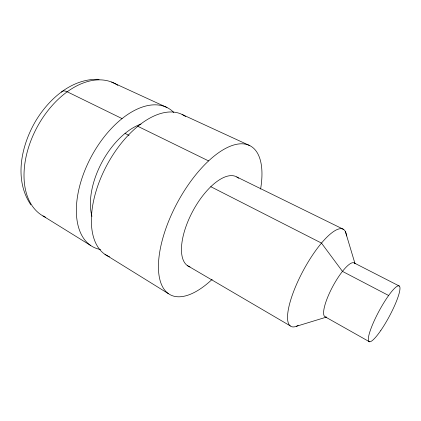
<?xml version="1.0" encoding="UTF-8"?>
<svg xmlns="http://www.w3.org/2000/svg" width="421" height="421" viewBox="0 0 421 421"><rect width="100%" height="100%" fill="white"/><g stroke="black" fill="none" stroke-linecap="round" stroke-linejoin="round"><path stroke-width="0.63" d="M296.421 326.28L326.422 317.108M99.061 79.322C71.77 78.264 48.889 98.988 35.643 121.059C21.208 145.661 13.772 179.667 30.865 204.838M111.607 82.048L166.963 107.492M182.125 114.475L249.816 145.65M122.032 118.59L67.197 91.778A12.888 5.789 52.5 0 0 61.471 92.173M137.804 126.3L208.584 160.911M236.781 176.957L343.436 229.303M125.037 133.404L129.047 135.415M210.795 186.692L321.46 243.07L342.457 271.371L388.615 295.489M354.277 262.999L399.255 286.017M325.486 316.987L369.459 341.773M187.308 265.535L290.237 325.859M42.953 215.92L90.757 245.543M104.987 254.363L168.532 293.737M345.42 231.618L354.987 263.557M189.976 266.925A50.773 22.302 -61.7 0 1 193.328 210.168A50.773 22.302 -61.7 0 1 238.57 178.262M298.168 325.501A55.167 15.588 -61.7 0 1 303.525 270.072A55.167 15.588 -61.7 0 1 346.499 235.96M212.189 279.333A84.521 37.274 -61.7 0 1 158.501 263.499A84.521 37.274 -61.7 0 1 217.452 153.539A84.521 37.274 -61.7 0 1 260.588 189.066M91.957 216.373A60.882 34.048 -61.7 0 1 140.998 124.09M100.661 249.542A78.916 44.231 -61.7 0 1 91.189 156.844A78.916 44.231 -61.7 0 1 173.794 112.449M45.563 217.257A75.333 47.978 -61.7 0 1 37.516 126.416A75.333 47.978 -61.7 0 1 117.833 85.342M109.555 256.789A79.943 43.058 -61.7 0 1 107.287 164.406A79.943 43.058 -61.7 0 1 185.561 116.564M326.212 317.071A30.622 7.636 -61.7 0 1 332.969 286.07A30.622 7.636 -61.7 0 1 354.966 263.783M380.868 330.369A31.638 5.778 -61.7 0 0 399.171 285.964A31.638 5.778 -61.7 0 0 372.359 325.065A31.638 5.778 -61.7 0 0 380.868 330.369"/></g></svg>
